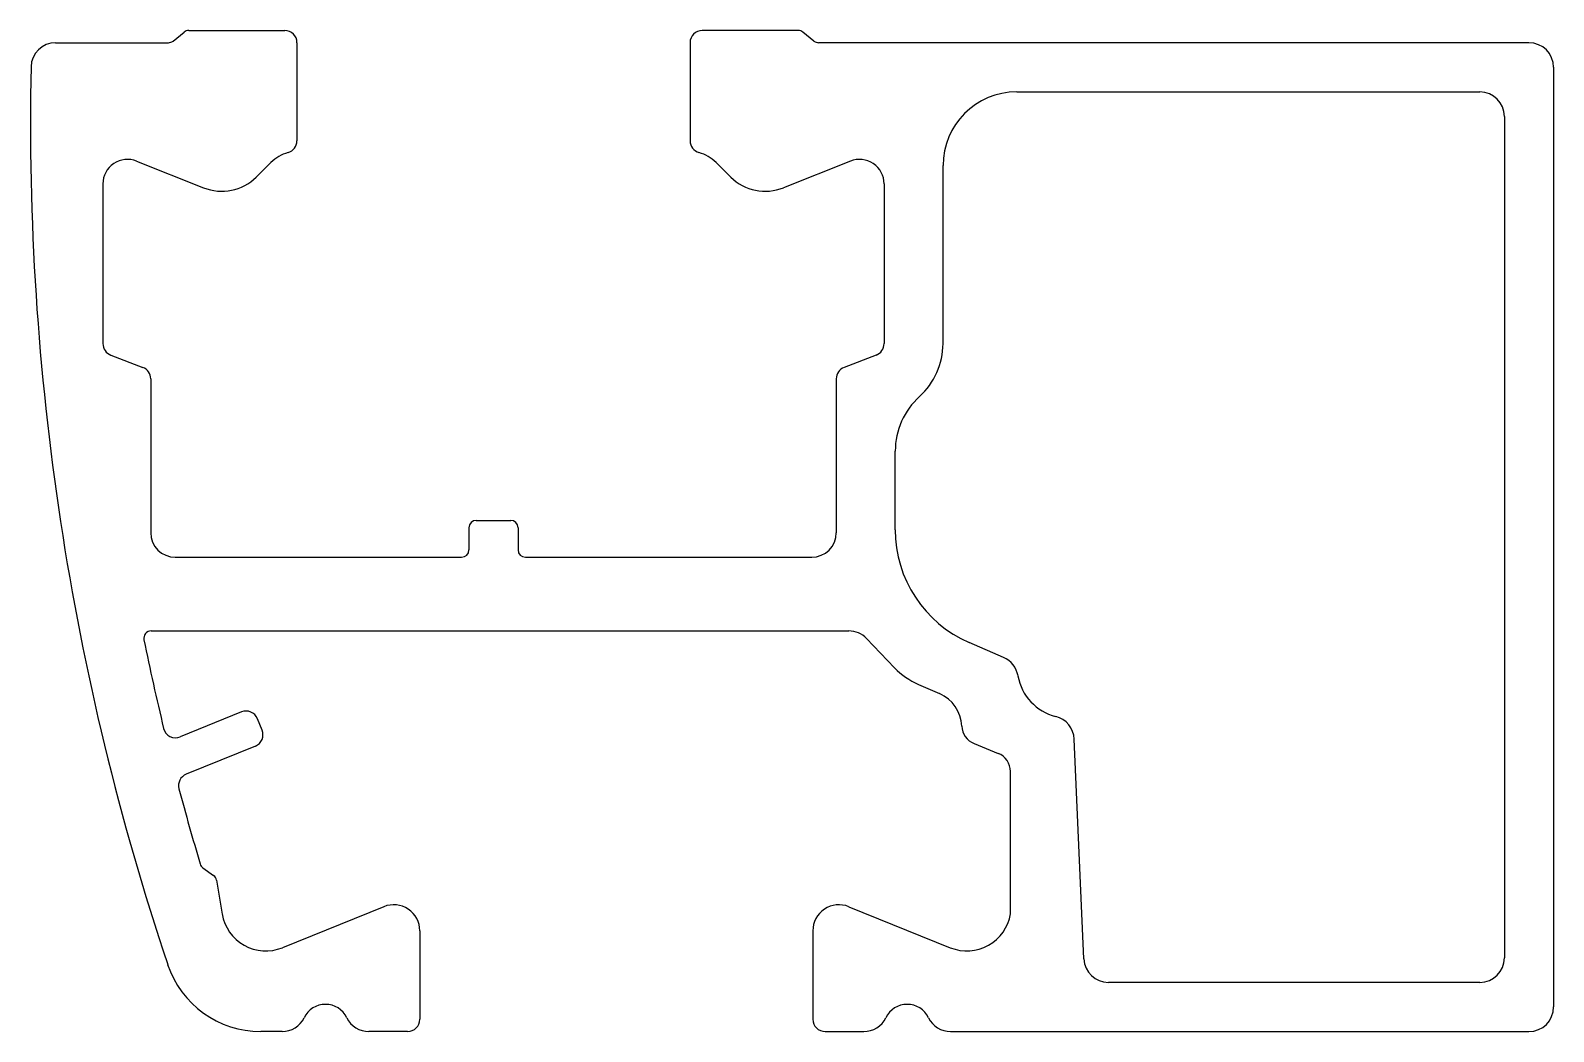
# Model space of a CAD drawing. Extents: x 1559.4 to 1621.4, y 1715 to 1755.8.
import ezdxf

# ---------------------------------------------------------------- set-up
doc = ezdxf.new("R2010")
doc.units = 0
doc.layers.get('0').update_dxf_attribs({"linetype": 'CONTINUOUS'})

msp = doc.modelspace()

# ---------------------------------------------------------------- linework, layer by layer
for p, q in [((1560.407, 1755.254), (1564.997, 1755.254)), ((1565.186, 1755.321), (1565.637, 1755.687)), ((1565.826, 1755.754), (1569.732, 1755.754)), ((1570.232, 1755.254), (1570.232, 1751.264)), ((1586.232, 1755.254), (1586.232, 1751.264)), ((1590.637, 1755.754), (1586.732, 1755.754)), ((1591.277, 1755.321), (1590.826, 1755.687)), ((1620.383, 1755.254), (1591.466, 1755.254)), ((1621.383, 1754.254), (1621.383, 1716.004)), ((1599.531, 1753.254), (1618.383, 1753.254)), ((1619.383, 1752.254), (1619.383, 1718.004)), ((1563.702, 1750.435), (1566.428, 1749.351)), ((1568.574, 1749.787), (1569.171, 1750.377)), ((1587.89, 1749.787), (1587.292, 1750.377)), ((1592.762, 1750.435), (1590.035, 1749.351)), ((1596.531, 1743.006), (1596.531, 1750.254)), ((1562.332, 1749.506), (1562.332, 1743.006)), ((1594.131, 1749.506), (1594.131, 1743.006)), ((1562.653, 1742.539), (1563.957, 1742.04)), ((1593.81, 1742.539), (1592.506, 1742.04)), ((1564.278, 1741.573), (1564.278, 1735.311)), ((1592.185, 1741.573), (1592.185, 1735.311)), ((1594.585, 1735.426), (1594.585, 1738.626)), ((1577.232, 1735.511), (1577.232, 1734.611)), ((1577.532, 1735.811), (1578.932, 1735.811)), ((1579.232, 1735.511), (1579.232, 1734.611)), ((1565.278, 1734.311), (1576.932, 1734.311)), ((1579.532, 1734.311), (1591.185, 1734.311)), ((1564.296, 1731.311), (1592.693, 1731.311)), ((1593.415, 1731.003), (1594.557, 1729.81)), ((1598.996, 1730.23), (1597.591, 1730.841)), ((1595.527, 1729.135), (1596.39, 1728.759)), ((1567.971, 1728.013), (1565.479, 1726.997)), ((1568.811, 1727.276), (1568.623, 1727.739)), ((1597.792, 1726.725), (1598.775, 1726.328)), ((1602.264, 1717.96), (1601.872, 1726.903)), ((1568.537, 1726.624), (1565.722, 1725.477)), ((1599.276, 1719.788), (1599.276, 1725.586)), ((1566.404, 1721.667), (1566.838, 1721.353)), ((1566.958, 1721.16), (1567.187, 1719.788)), ((1573.771, 1720.086), (1569.637, 1718.416)), ((1592.692, 1720.086), (1596.827, 1718.416)), ((1575.232, 1719.101), (1575.232, 1715.504)), ((1591.232, 1719.101), (1591.232, 1715.504)), ((1618.383, 1717.004), (1603.263, 1717.004)), ((1569.623, 1715.004), (1568.76, 1715.004)), ((1574.732, 1715.004), (1573.157, 1715.004)), ((1591.732, 1715.004), (1593.306, 1715.004)), ((1596.841, 1715.004), (1620.383, 1715.004))]:
    msp.add_line(p, q)
for centre, radius, start, end in [((1560.407, 1754.254), 1, 90, 178.76419), ((1564.997, 1755.554), 0.3, 270, 309.03819), ((1565.826, 1755.454), 0.3, 90, 129.03819), ((1569.732, 1755.254), 0.5, 0, 90), ((1586.732, 1755.254), 0.5, 90, 180), ((1590.637, 1755.454), 0.3, 50.96181, 90), ((1591.466, 1755.554), 0.3, 230.96181, 270), ((1620.383, 1754.254), 1, 0, 90), ((1667.014, 1751.954), 107.631, 178.76419, 198.53938), ((1599.531, 1750.254), 3, 90, 180), ((1618.383, 1752.254), 1, 0, 90), ((1569.732, 1751.264), 0.5, 285.7866, 360), ((1586.732, 1751.264), 0.5, 180, 254.2134), ((1563.332, 1749.506), 1, 68.30289, 180), ((1570.307, 1749.228), 1.616, 105.7866, 134.68088), ((1586.156, 1749.228), 1.616, 45.31912, 74.2134), ((1593.131, 1749.506), 1, 0, 111.69711), ((1567.167, 1751.209), 2, 248.30289, 314.68088), ((1589.296, 1751.209), 2, 225.31912, 291.69711), ((1562.832, 1743.006), 0.5, 180, 249.06686), ((1593.631, 1743.006), 0.5, 290.93314, 360), ((1593.631, 1743.006), 2.9, 312.07371, 360), ((1563.778, 1741.573), 0.5, 0, 69.06686), ((1592.685, 1741.573), 0.5, 110.93314, 180), ((1597.585, 1738.626), 3, 132.07371, 180), ((1577.532, 1735.511), 0.3, 90, 180), ((1578.932, 1735.511), 0.3, 0, 90), ((1599.585, 1735.426), 5, 180, 246.49998), ((1565.278, 1735.311), 1, 180, 270), ((1591.185, 1735.311), 1, 270, 360), ((1576.932, 1734.611), 0.3, 270, 0), ((1579.532, 1734.611), 0.3, 180, 270), ((1564.296, 1731.011), 0.3, 90, 191.52412), ((1592.693, 1730.311), 1, 43.78018, 90), ((1667.014, 1751.954), 105.131, 191.52412, 193.53832), ((1596.723, 1731.886), 3, 223.78018, 246.50007), ((1598.597, 1729.313), 1, 9.76556, 66.49998), ((1601.618, 1729.833), 2.066, 189.76556, 255.92814), ((1595.792, 1727.384), 1.5, 2.06509, 66.50007), ((1568.16, 1727.55), 0.5, 22.17576, 112.17576), ((1565.29, 1727.46), 0.5, 193.53832, 292.17576), ((1598.091, 1727.467), 0.8, 182.06509, 248.03499), ((1600.873, 1726.859), 1, 2.51077, 75.92814), ((1568.348, 1727.087), 0.5, 292.17576, 22.17576), ((1598.476, 1725.586), 0.8, 0, 68.03499), ((1565.91, 1725.014), 0.5, 112.17576, 194.92062), ((1667.014, 1751.954), 105.131, 194.92062, 196.65398), ((1566.58, 1721.91), 0.3, 196.65398, 234.10745), ((1566.662, 1721.11), 0.3, 9.48406, 54.10745), ((1574.169, 1719.101), 1.063, 0, 112), ((1592.294, 1719.101), 1.063, 68, 180), ((1568.962, 1720.085), 1.8, 189.48406, 292), ((1597.501, 1720.085), 1.8, 248, 350.51594), ((1568.76, 1719.004), 4, 198.53938, 270), ((1603.263, 1718.004), 1, 182.51077, 270), ((1618.383, 1718.004), 1, 270, 0), ((1569.623, 1716.004), 1, 270, 334.05021), ((1571.39, 1715.144), 0.965, 25.94979, 154.05021), ((1573.157, 1716.004), 1, 205.94979, 270), ((1593.306, 1716.004), 1, 270, 334.05021), ((1595.073, 1715.144), 0.965, 25.94979, 154.05021), ((1596.841, 1716.004), 1, 205.94979, 270), ((1620.383, 1716.004), 1, 270, 0), ((1574.732, 1715.504), 0.5, 270, 0), ((1591.732, 1715.504), 0.5, 180, 270)]:
    msp.add_arc(centre, radius, start, end)

doc.saveas('drawing.dxf')
